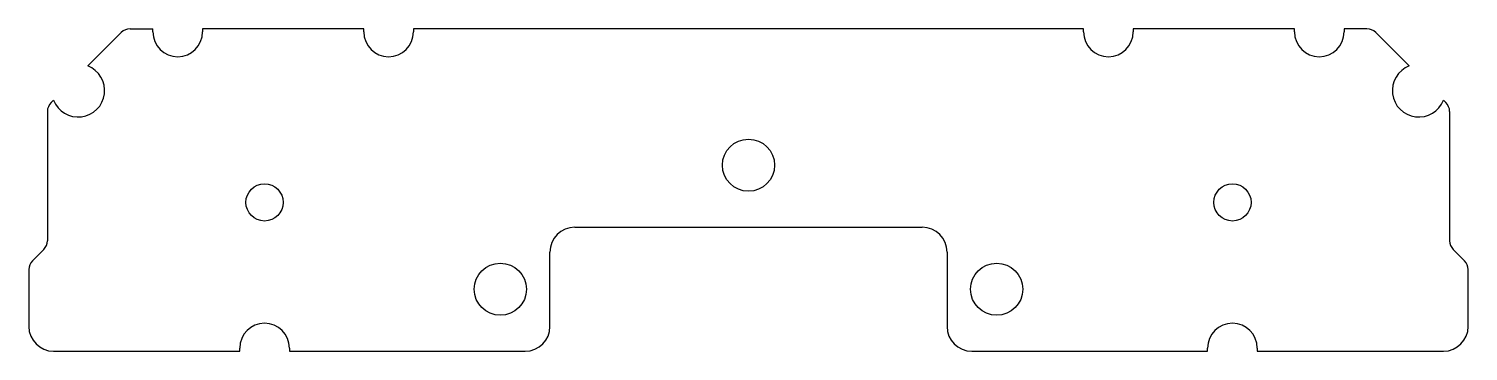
# Model space of a CAD drawing. Extents: x 0 to 58, y 0 to 13.
import ezdxf

# ---------------------------------------------------------------- set-up
doc = ezdxf.new("R2010")
doc.units = 0
doc.layers.add('20', color=6, linetype='CONTINUOUS')

msp = doc.modelspace()

# ---------------------------------------------------------------- linework, layer by layer
at = {"layer": '20'}
for p, q in [((2.375, 11.5), (3.7286, 12.8536)), ((4.0821, 13), (5, 13)), ((5, 12.875), (5, 13)), ((13.5, 13), (7, 13)), ((7, 13), (7, 12.875)), ((13.5, 12.875), (13.5, 13)), ((42.5, 13), (15.5, 13)), ((15.5, 13), (15.5, 12.875)), ((42.5, 12.875), (42.5, 13)), ((51, 13), (44.5, 13)), ((44.5, 13), (44.5, 12.875)), ((51, 12.875), (51, 13)), ((53, 13), (53, 12.875)), ((53.9179, 13), (53, 13)), ((55.625, 11.5), (54.2714, 12.8536)), ((1, 10.125), (0.8964, 10.0214)), ((57, 10.125), (57.1036, 10.0214)), ((0.75, 9.6679), (0.75, 4.4571)), ((57.25, 9.6679), (57.25, 4.4571)), ((22, 5), (36, 5)), ((0.6036, 4.1036), (0.1464, 3.6464)), ((57.3964, 4.1036), (57.8536, 3.6464)), ((21, 1), (21, 4)), ((37, 4), (37, 1)), ((0, 3.2929), (0, 1)), ((58, 1), (58, 3.2929)), ((1, 0), (8.5, 0)), ((8.5, 0), (8.5, 0.125)), ((10.5, 0.125), (10.5, 0)), ((10.5, 0), (20, 0)), ((38, 0), (47.5, 0)), ((47.5, 0), (47.5, 0.125)), ((49.5, 0.125), (49.5, 0)), ((49.5, 0), (57, 0))]:
    msp.add_line(p, q, dxfattribs=at)
for centre, radius in [((29, 7.5), 1.05), ((9.5, 6), 0.75), ((48.5, 6), 0.75), ((19, 2.5), 1.05), ((39, 2.5), 1.05)]:
    msp.add_circle(centre, radius, dxfattribs=at)
for centre, radius, start, end in [((4.0821, 12.5), 0.5, 90.0001, 135.0001), ((6, 12.875), 1, 180, 270), ((6, 12.875), 1, 270, 0), ((14.5, 12.875), 1, 180, 270), ((14.5, 12.875), 1, 270, 0), ((43.5, 12.875), 1, 180, 270), ((43.5, 12.875), 1, 270, 0), ((52, 12.875), 1, 180, 270), ((52, 12.875), 1, 270, 0), ((53.9179, 12.5), 0.5, 44.9999, 89.9999), ((1.9936, 10.5064), 1.0643, 201, 69), ((56.0064, 10.5064), 1.0643, 111, 339), ((1.25, 9.6679), 0.5, 134.9999, 179.9999), ((56.75, 9.6679), 0.5, 0.0001, 45.0001), ((22, 4), 1, 90, 180), ((36, 4), 1, 0, 90), ((0.25, 4.4571), 0.5, 314.9999, 359.9999), ((57.75, 4.4571), 0.5, 180.0001, 225.0001), ((0.5, 3.2929), 0.5, 134.9999, 179.9999), ((57.5, 3.2929), 0.5, 0.0001, 45.0001), ((1, 1), 1, 180, 270), ((9.5, 0.125), 1, 90, 180), ((9.5, 0.125), 1, 0, 90), ((20, 1), 1, 270, 0), ((38, 1), 1, 180, 270), ((48.5, 0.125), 1, 90, 180), ((48.5, 0.125), 1, 0, 90), ((57, 1), 1, 270, 0)]:
    msp.add_arc(centre, radius, start, end, dxfattribs=at)

doc.saveas('drawing.dxf')
